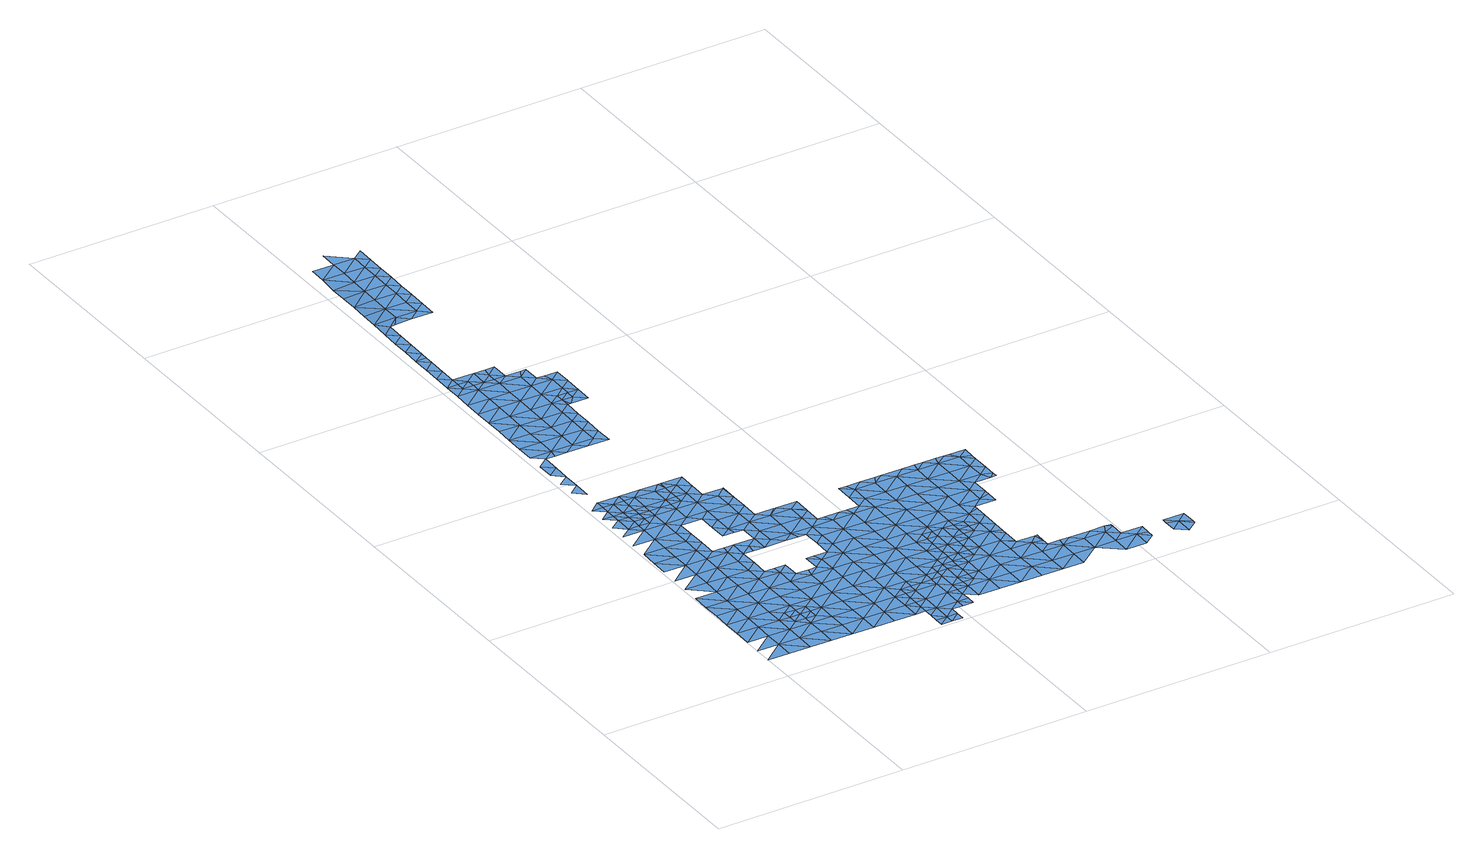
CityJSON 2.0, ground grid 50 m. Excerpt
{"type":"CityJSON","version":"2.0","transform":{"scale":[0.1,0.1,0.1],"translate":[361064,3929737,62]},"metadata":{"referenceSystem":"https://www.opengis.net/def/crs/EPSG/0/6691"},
"CityObjects":{
"waterbody1":{"type":"WaterBody","attributes":{"name":"9","class":"1140","function":"1","WaterBodyRiverFloodingRiskAttribute.description":"5","WaterBodyRiverFloodingRiskAttribute.rankOrg":"1","WaterBodyRiverFloodingRiskAttribute.adminType":"2","WaterBodyRiverFloodingRiskAttribute.scale":"L1"},"geometry":[{"type":"MultiSurface","lod":"1","boundaries":[[[0,1,2]],[[3,2,4]],[[5,6,7]],[[1,8,2]],[[6,4,7]],[[9,5,10]],[[5,7,10]],[[11,9,12]],[[13,11,12]],[[9,10,12]],[[2,8,14]],[[4,2,15]],[[7,4,15]],[[16,13,17]],[[2,14,15]],[[13,12,17]],[[10,7,18]],[[7,15,18]],[[16,17,19]],[[14,8,20]],[[10,18,21]],[[12,10,22]],[[23,19,24]],[[22,10,21]],[[17,12,22]],[[25,26,27]],[[18,15,28]],[[14,20,29]],[[23,24,25]],[[15,14,30]],[[31,32,18]],[[30,14,29]],[[18,28,31]],[[33,34,26]],[[21,18,32]],[[28,15,30]],[[17,22,35]],[[19,17,36]],[[36,17,35]],[[37,33,38]],[[39,28,30]],[[24,19,40]],[[33,26,38]],[[29,20,41]],[[22,21,42]],[[40,19,36]],[[21,32,42]],[[43,35,22]],[[25,24,44]],[[37,38,45]],[[42,32,46]],[[30,29,47]],[[39,30,48]],[[47,29,41]],[[49,22,42]],[[50,37,45]],[[50,51,52]],[[53,36,35]],[[24,40,44]],[[26,25,54]],[[46,55,42]],[[43,22,49]],[[56,30,47]],[[48,30,56]],[[57,51,58]],[[25,44,54]],[[38,59,45]],[[38,26,59]],[[53,35,43]],[[40,36,53]],[[60,47,41]],[[26,54,59]],[[61,42,55]],[[45,62,50]],[[63,48,64]],[[59,62,45]],[[48,56,64]],[[55,63,64]],[[65,58,51]],[[49,42,61]],[[44,40,66]],[[61,55,64]],[[40,53,66]],[[50,67,51]],[[60,41,68]],[[56,47,60]],[[51,69,65]],[[43,49,70]],[[70,49,61]],[[71,67,50]],[[72,53,43]],[[59,54,73]],[[71,50,62]],[[44,66,74]],[[54,44,75]],[[76,66,53]],[[64,56,77]],[[78,72,43]],[[59,79,62]],[[77,56,60]],[[75,44,74]],[[80,61,64]],[[78,43,70]],[[51,67,69]],[[72,76,53]],[[73,54,75]],[[59,73,79]],[[76,81,66]],[[79,82,62]],[[83,60,68]],[[62,82,71]],[[84,64,77]],[[85,70,61]],[[74,66,81]],[[75,86,73]],[[87,75,74]],[[88,89,90]],[[81,87,74]],[[91,67,71]],[[80,64,84]],[[88,69,89]],[[85,78,70]],[[92,77,60]],[[69,67,89]],[[91,71,82]],[[76,72,93]],[[94,72,78]],[[95,86,75]],[[96,90,89]],[[85,61,80]],[[68,97,83]],[[77,92,84]],[[95,75,87]],[[98,93,72]],[[99,67,91]],[[67,100,89]],[[101,96,89]],[[78,102,94]],[[60,83,92]],[[98,72,94]],[[84,103,80]],[[102,78,85]],[[99,100,67]],[[87,104,95]],[[100,101,89]],[[97,105,83]],[[87,106,104]],[[103,84,92]],[[107,85,80]],[[108,94,102]],[[91,109,99]],[[104,110,95]],[[111,80,103]],[[112,102,85]],[[113,114,115]],[[104,106,116]],[[117,101,100]],[[118,83,105]],[[80,111,107]],[[108,102,119]],[[115,120,113]],[[92,83,121]],[[112,119,102]],[[113,122,114]],[[104,116,110]],[[114,122,109]],[[99,123,100]],[[121,124,92]],[[124,111,103]],[[83,118,121]],[[85,107,112]],[[125,123,99]],[[103,92,124]],[[99,109,125]],[[117,100,126]],[[113,120,127]],[[128,129,105]],[[110,116,130]],[[131,130,116]],[[118,105,129]],[[109,122,125]],[[112,132,119]],[[133,127,110]],[[100,123,126]],[[127,134,113]],[[130,133,110]],[[135,136,118]],[[113,137,122]],[[138,119,132]],[[135,118,129]],[[139,140,111]],[[121,118,136]],[[134,137,113]],[[137,125,122]],[[141,138,132]],[[111,124,139]],[[133,134,127]],[[107,111,140]],[[142,124,121]],[[143,144,145]],[[146,142,121]],[[146,121,136]],[[145,126,143]],[[140,147,107]],[[148,133,130]],[[126,123,143]],[[112,107,147]],[[144,149,150]],[[151,143,123]],[[147,152,112]],[[141,132,153]],[[154,139,124]],[[144,143,149]],[[155,150,149]],[[130,131,148]],[[123,125,156]],[[157,124,142]],[[152,153,132]],[[133,158,134]],[[132,112,152]],[[125,137,156]],[[157,154,124]],[[149,159,155]],[[151,160,143]],[[161,140,139]],[[131,162,148]],[[143,160,149]],[[158,133,148]],[[137,134,163]],[[164,123,156]],[[165,163,134]],[[151,123,164]],[[157,142,166]],[[167,156,137]],[[154,161,139]],[[161,147,140]],[[163,167,137]],[[168,148,162]],[[152,169,153]],[[153,169,170]],[[134,158,165]],[[149,160,159]],[[166,171,157]],[[172,152,147]],[[167,173,156]],[[168,174,148]],[[175,151,164]],[[169,176,170]],[[177,158,148]],[[164,156,173]],[[168,170,176]],[[178,154,157]],[[173,175,164]],[[179,163,165]],[[177,165,158]],[[172,147,161]],[[178,157,171]],[[174,168,176]],[[180,181,152]],[[177,148,174]],[[182,161,154]],[[180,152,172]],[[175,173,183]],[[169,152,181]],[[169,184,176]],[[177,185,165]],[[179,165,186]],[[178,171,187]],[[188,182,154]],[[181,184,169]],[[188,154,178]],[[189,172,161]],[[176,184,174]],[[186,165,185]],[[190,177,174]],[[182,189,161]],[[189,180,172]],[[187,191,178]],[[192,193,194]],[[195,193,192]],[[196,188,178]],[[184,197,174]],[[198,195,192]],[[191,187,199]],[[191,196,178]],[[200,185,177]],[[201,181,180]],[[202,186,185]],[[200,177,190]],[[203,198,192]],[[190,174,197]],[[204,182,188]],[[205,184,181]],[[206,185,200]],[[201,180,189]],[[194,207,192]],[[208,203,192]],[[202,185,206]],[[204,188,196]],[[209,190,197]],[[210,189,182]],[[207,208,192]],[[205,181,201]],[[211,197,184]],[[205,212,184]],[[204,196,213]],[[194,214,207]],[[209,197,215]],[[210,182,204]],[[216,201,189]],[[211,215,197]],[[217,216,189]],[[213,218,204]],[[207,219,208]],[[217,189,210]],[[219,220,221]],[[222,205,201]],[[184,212,211]],[[221,208,219]],[[223,210,204]],[[218,213,224]],[[216,222,201]],[[214,225,207]],[[222,212,205]],[[211,226,215]],[[223,204,218]],[[227,228,224]],[[228,220,219]],[[227,220,228]],[[223,229,210]],[[230,217,210]],[[229,230,210]],[[231,211,212]],[[232,224,228]],[[233,226,211]],[[234,216,217]],[[235,234,217]],[[235,217,230]],[[236,231,212]],[[207,225,237]],[[236,212,222]],[[219,207,238]],[[231,233,211]],[[228,239,232]],[[240,222,216]],[[207,237,238]],[[228,219,241]],[[240,216,234]],[[228,241,239]],[[242,237,225]],[[219,238,241]],[[243,244,233]],[[245,240,234]],[[231,243,233]],[[240,246,222]],[[222,247,236]],[[246,247,222]],[[247,231,236]],[[248,249,244]],[[250,251,252]],[[250,239,251]],[[239,241,251]],[[242,225,253]],[[248,244,243]],[[238,237,242]],[[245,254,240]],[[255,243,231]],[[251,256,252]],[[257,256,258]],[[259,249,248]],[[257,252,256]],[[247,255,231]],[[241,238,260]],[[260,238,242]],[[254,261,240]],[[262,251,241]],[[243,263,248]],[[264,258,256]],[[248,265,259]],[[255,263,243]],[[266,242,253]],[[267,241,260]],[[268,256,251]],[[246,269,247]],[[246,240,269]],[[270,260,242]],[[262,241,267]],[[254,271,261]],[[264,256,272]],[[248,273,265]],[[240,261,269]],[[247,274,255]],[[248,263,273]],[[268,251,262]],[[271,275,261]],[[242,266,270]],[[272,256,268]],[[270,276,260]],[[260,277,267]],[[247,269,274]],[[274,278,255]],[[267,279,262]],[[280,265,273]],[[281,273,263]],[[282,268,262]],[[283,272,268]],[[284,272,283]],[[263,255,285]],[[286,282,262]],[[286,262,279]],[[277,260,276]],[[275,284,283]],[[269,261,287]],[[261,275,287]],[[279,267,277]],[[266,288,270]],[[255,278,285]],[[282,289,268]],[[280,273,290]],[[275,283,287]],[[291,292,269]],[[292,278,274]],[[281,263,285]],[[273,281,290]],[[283,268,293]],[[268,289,293]],[[269,287,291]],[[274,269,292]],[[294,287,283]],[[295,279,277]],[[266,296,288]],[[277,276,297]],[[298,297,276]],[[276,270,298]],[[283,293,294]],[[297,299,277]],[[287,300,291]],[[270,288,298]],[[301,287,294]],[[295,277,299]],[[285,278,302]],[[303,281,285]],[[304,290,281]],[[287,301,300]],[[278,292,302]],[[305,295,299]],[[306,288,296]],[[307,292,291]],[[303,285,302]],[[308,297,298]],[[309,291,300]],[[303,310,281]],[[306,298,288]],[[281,310,304]],[[292,307,302]],[[311,308,298]],[[312,303,302]],[[313,311,298]],[[291,309,307]],[[306,313,298]],[[309,300,314]],[[304,310,315]],[[312,302,307]],[[316,310,303]],[[312,317,303]],[[309,318,307]],[[309,314,319]],[[315,310,320]],[[309,319,318]],[[318,321,307]],[[322,311,313]],[[307,321,312]],[[316,303,317]],[[306,323,313]],[[320,310,316]],[[324,323,306]],[[324,306,325]],[[321,326,312]],[[327,317,312]],[[316,328,320]],[[313,323,322]],[[327,316,317]],[[329,326,321]],[[330,328,316]],[[327,312,326]],[[327,331,316]],[[322,323,332]],[[323,324,333]],[[324,325,334]],[[335,326,329]],[[330,316,331]],[[323,336,332]],[[337,335,329]],[[336,323,333]],[[335,338,326]],[[325,339,334]],[[333,324,334]],[[327,326,338]],[[340,330,331]],[[332,336,341]],[[342,331,327]],[[338,342,327]],[[334,339,343]],[[340,331,344]],[[345,331,342]],[[333,334,346]],[[331,345,344]],[[347,334,343]],[[334,347,346]],[[348,349,350]],[[349,351,350]],[[352,348,350]],[[353,350,351]],[[354,352,350]],[[355,350,353]],[[354,350,355]]]}]},
"waterbody2":{"type":"WaterBody","attributes":{"name":"9","class":"1140","function":"1","WaterBodyRiverFloodingRiskAttribute.description":"5","WaterBodyRiverFloodingRiskAttribute.rankOrg":"2","WaterBodyRiverFloodingRiskAttribute.adminType":"2","WaterBodyRiverFloodingRiskAttribute.scale":"L1"},"geometry":[{"type":"MultiSurface","lod":"1","boundaries":[[[55,46,356]],[[28,39,356]],[[39,63,356]],[[63,39,48]],[[55,356,63]],[[32,31,46]],[[46,31,356]],[[31,28,356]]]}]},
"waterbody3":{"type":"WaterBody","attributes":{"name":"9","class":"1140","function":"1","WaterBodyRiverFloodingRiskAttribute.description":"5","WaterBodyRiverFloodingRiskAttribute.rankOrg":"2","WaterBodyRiverFloodingRiskAttribute.adminType":"2","WaterBodyRiverFloodingRiskAttribute.scale":"L1"},"geometry":[{"type":"MultiSurface","lod":"1","boundaries":[[[58,357,358]],[[357,359,360]],[[359,361,360]],[[58,362,357]],[[363,364,365]],[[58,65,362]],[[363,365,361]],[[366,357,362]],[[65,88,362]],[[362,88,366]],[[65,69,88]],[[90,366,88]],[[367,368,369]],[[370,371,369]],[[372,373,370]],[[374,373,372]],[[372,375,374]],[[376,377,378]],[[376,378,375]],[[379,380,377]],[[376,375,381]],[[379,377,376]],[[379,382,380]],[[382,383,380]],[[383,384,385]],[[376,381,386]],[[385,380,383]],[[387,379,376]],[[388,389,384]],[[390,376,386]],[[390,387,376]],[[387,382,379]],[[391,384,383]],[[389,392,393]],[[394,383,382]],[[384,391,388]],[[390,386,395]],[[396,391,383]],[[392,389,388]],[[394,382,387]],[[397,398,399]],[[398,393,400]],[[401,402,397]],[[403,401,397]],[[403,397,399]],[[396,383,394]],[[404,388,391]],[[393,392,400]],[[390,405,387]],[[399,398,400]],[[390,395,406]],[[407,404,391]],[[407,391,396]],[[388,404,392]],[[387,408,394]],[[409,402,410]],[[402,401,410]],[[411,399,400]],[[412,406,395]],[[405,408,387]],[[410,413,409]],[[409,413,414]],[[390,406,405]],[[392,415,400]],[[394,416,396]],[[417,411,400]],[[408,416,394]],[[414,418,419]],[[420,414,413]],[[415,392,404]],[[396,421,407]],[[412,422,406]],[[414,420,418]],[[406,422,405]],[[416,421,396]],[[418,423,419]],[[419,423,424]],[[425,404,407]],[[426,400,415]],[[417,400,426]],[[422,427,405]],[[405,427,408]],[[424,428,429]],[[430,415,404]],[[428,424,423]],[[431,417,426]],[[408,432,416]],[[433,434,429]],[[430,426,415]],[[428,433,429]],[[407,421,425]],[[408,427,432]],[[435,431,426]],[[432,436,416]],[[416,436,421]],[[404,425,430]],[[437,435,426]],[[433,438,434]],[[436,439,421]],[[439,440,421]],[[421,440,425]],[[437,426,430]],[[441,442,443]],[[444,438,433]],[[443,434,441]],[[440,445,425]],[[446,430,425]],[[441,434,438]],[[447,437,430]],[[444,448,438]],[[435,437,449]],[[450,445,440]],[[446,447,430]],[[442,441,451]],[[452,442,453]],[[425,445,446]],[[453,442,451]],[[449,437,454]],[[437,447,454]],[[455,452,453]],[[456,457,455]],[[438,458,441]],[[450,459,445]],[[446,460,447]],[[438,448,458]],[[461,451,441]],[[445,462,446]],[[455,453,456]],[[457,463,464]],[[465,458,448]],[[445,459,462]],[[466,460,446]],[[467,463,457]],[[468,453,451]],[[467,457,456]],[[441,458,469]],[[446,462,466]],[[441,469,461]],[[465,470,458]],[[458,470,469]],[[468,471,453]],[[451,461,468]],[[456,453,471]],[[470,472,469]],[[469,472,461]],[[471,473,456]],[[467,456,473]],[[467,474,463]],[[475,468,461]],[[472,475,461]],[[473,474,467]],[[476,471,468]],[[477,463,474]],[[476,468,475]],[[478,473,471]],[[476,478,471]],[[479,474,473]],[[478,479,473]],[[479,480,474]]]}]},
"waterbody4":{"type":"WaterBody","attributes":{"name":"9","class":"1140","function":"1","WaterBodyRiverFloodingRiskAttribute.description":"5","WaterBodyRiverFloodingRiskAttribute.rankOrg":"1","WaterBodyRiverFloodingRiskAttribute.adminType":"2","WaterBodyRiverFloodingRiskAttribute.scale":"L1"},"geometry":[{"type":"MultiSurface","lod":"1","boundaries":[[[361,481,363]],[[363,481,364]],[[482,364,481]],[[359,366,483]],[[481,361,483]],[[484,483,90]],[[485,482,481]],[[483,366,90]],[[486,485,481]],[[481,483,486]],[[484,486,483]],[[483,361,359]],[[357,366,359]]]}]},
"waterbody5":{"type":"WaterBody","attributes":{"name":"9","class":"1140","function":"1","WaterBodyRiverFloodingRiskAttribute.description":"5","WaterBodyRiverFloodingRiskAttribute.rankOrg":"2","WaterBodyRiverFloodingRiskAttribute.adminType":"2","WaterBodyRiverFloodingRiskAttribute.scale":"L1"},"geometry":[{"type":"MultiSurface","lod":"1","boundaries":[[[90,96,484]],[[485,486,487]],[[488,487,486]],[[486,484,488]],[[489,482,487]],[[489,487,490]],[[491,490,487]],[[144,490,491]],[[490,144,150]],[[150,492,490]],[[145,144,491]],[[487,488,491]],[[489,490,492]],[[482,485,487]],[[117,491,101]],[[492,150,155]],[[491,126,145]],[[117,126,491]],[[96,101,488]],[[491,488,101]],[[484,96,488]]]}]},
"waterbody6":{"type":"WaterBody","attributes":{"name":"9","class":"1140","function":"1","WaterBodyRiverFloodingRiskAttribute.description":"5","WaterBodyRiverFloodingRiskAttribute.rankOrg":"2","WaterBodyRiverFloodingRiskAttribute.adminType":"2","WaterBodyRiverFloodingRiskAttribute.scale":"L1"},"geometry":[{"type":"MultiSurface","lod":"1","boundaries":[[[493,494,495]],[[495,496,493]],[[495,497,498]],[[499,497,495]],[[128,497,499]],[[129,128,499]],[[500,129,499]],[[135,129,500]],[[136,135,500]],[[494,501,495]],[[502,501,503]],[[221,220,504]],[[494,493,505]],[[220,506,504]],[[227,506,220]],[[227,213,506]],[[224,213,227]],[[196,191,213]],[[208,221,504]],[[506,199,504]],[[213,191,506]],[[498,496,495]],[[507,193,502]],[[508,502,193]],[[502,508,499]],[[495,501,499]],[[142,146,509]],[[146,136,509]],[[508,500,499]],[[503,510,502]],[[508,511,500]],[[199,187,511]],[[191,199,506]],[[501,502,499]],[[187,171,511]],[[171,509,511]],[[171,166,509]],[[166,142,509]],[[511,509,500]],[[509,136,500]],[[203,208,504]],[[504,198,203]],[[199,198,504]],[[199,511,198]],[[198,511,508]],[[195,198,508]],[[510,507,502]],[[195,508,193]]]}]},
"waterbody7":{"type":"WaterBody","attributes":{"name":"9","class":"1140","function":"1","WaterBodyRiverFloodingRiskAttribute.description":"5","WaterBodyRiverFloodingRiskAttribute.rankOrg":"1","WaterBodyRiverFloodingRiskAttribute.adminType":"2","WaterBodyRiverFloodingRiskAttribute.scale":"L1"},"geometry":[{"type":"MultiSurface","lod":"1","boundaries":[[[512,513,417]],[[514,515,435]],[[515,514,516]],[[411,417,513]],[[513,399,411]],[[512,417,515]],[[401,513,512]],[[512,515,516]],[[431,435,515]],[[515,417,431]],[[403,513,401]],[[513,403,399]]]}]},
"waterbody8":{"type":"WaterBody","attributes":{"name":"9","class":"1140","function":"1","WaterBodyRiverFloodingRiskAttribute.description":"5","WaterBodyRiverFloodingRiskAttribute.rankOrg":"1","WaterBodyRiverFloodingRiskAttribute.adminType":"2","WaterBodyRiverFloodingRiskAttribute.scale":"L1"},"geometry":[{"type":"MultiSurface","lod":"1","boundaries":[[[517,518,459]],[[439,519,517]],[[518,517,519]],[[517,459,450]],[[450,439,517]],[[439,450,440]],[[519,439,436]]]}]},
"waterbody9":{"type":"WaterBody","attributes":{"name":"9","class":"1140","function":"1","WaterBodyRiverFloodingRiskAttribute.description":"5","WaterBodyRiverFloodingRiskAttribute.rankOrg":"2","WaterBodyRiverFloodingRiskAttribute.adminType":"2","WaterBodyRiverFloodingRiskAttribute.scale":"L1"},"geometry":[{"type":"MultiSurface","lod":"1","boundaries":[[[264,272,520]],[[250,252,521]],[[521,252,522]],[[521,522,223]],[[522,230,229]],[[523,230,522]],[[235,230,523]],[[520,272,284]],[[271,254,520]],[[258,520,254]],[[258,264,520]],[[258,254,523]],[[522,258,523]],[[523,254,245]],[[521,223,218]],[[257,258,522]],[[232,239,521]],[[224,232,521]],[[252,257,522]],[[521,218,224]],[[229,223,522]],[[521,239,250]],[[284,271,520]],[[245,235,523]],[[245,234,235]],[[271,284,275]]]}]}
},
"vertices":[
[1,85,9],[58,84,9],[58,131,9],[2,132,9],[59,177,9],[3,224,9],[3,178,9],[60,223,9],[114,84,9],[4,270,9],[61,269,9],[5,316,9],[61,316,9],[5,363,9],[115,130,9],[116,176,9],[6,409,9],[62,362,9],[117,222,9],[63,408,9],[171,83,9],[117,268,9],[118,315,9],[7,455,9],[64,454,9],[64,500,9],[65,547,9],[8,501,9],[145,199,9],[172,129,9],[173,175,9],[145,222,9],[145,245,9],[9,594,9],[8,548,9],[119,361,9],[119,407,9],[10,640,9],[66,593,9],[173,198,9],[120,453,9],[228,82,9],[174,268,9],[175,360,9],[121,500,9],[66,639,9],[174,244,9],[229,128,9],[201,198,9],[175,314,9],[67,685,9],[68,731,9],[10,686,9],[176,406,9],[122,546,9],[202,244,9],[229,174,9],[11,732,9],[40,755,9],[122,592,9],[285,127,9],[231,267,9],[123,638,9],[202,221,9],[230,220,9],[68,755,9],[177,452,9],[125,731,9],[285,81,9],[97,754,9],[231,313,9],[124,684,9],[233,405,9],[150,568,9],[178,499,9],[178,545,9],[205,429,9],[286,173,9],[232,359,9],[151,615,9],[287,266,9],[206,475,9],[152,661,9],[342,126,9],[287,220,9],[288,312,9],[182,568,9],[206,521,9],[97,777,9],[125,777,9],[97,800,9],[152,707,9],[343,172,9],[232,428,9],[261,382,9],[207,568,9],[126,800,9],[341,80,9],[262,428,9],[181,730,9],[182,776,9],[154,799,9],[289,358,9],[343,219,9],[235,544,9],[398,79,9],[232,521,9],[345,311,9],[295,381,9],[209,706,9],[264,567,9],[344,265,9],[346,357,9],[236,636,9],[208,660,9],[208,614,9],[263,520,9],[182,799,9],[399,125,9],[318,381,9],[239,613,9],[399,172,9],[237,683,9],[239,775,9],[400,218,9],[238,729,9],[211,799,9],[264,613,9],[426,79,9],[427,102,9],[292,543,9],[320,520,9],[346,404,9],[292,589,9],[293,636,9],[427,125,9],[427,148,9],[294,682,9],[318,427,9],[401,264,9],[401,310,9],[338,427,9],[428,194,9],[239,821,9],[211,845,9],[211,822,9],[428,171,9],[402,356,9],[348,542,9],[240,867,9],[212,868,9],[267,798,9],[403,403,9],[375,426,9],[457,263,9],[212,891,9],[295,728,9],[457,217,9],[349,588,9],[269,890,9],[268,844,9],[458,309,9],[354,519,9],[322,658,9],[295,774,9],[350,635,9],[456,194,9],[323,704,9],[376,519,9],[404,449,9],[376,472,9],[485,193,9],[459,356,9],[323,751,9],[405,541,9],[322,797,9],[404,495,9],[406,588,9],[513,216,9],[374,657,9],[460,402,9],[460,448,9],[515,309,9],[324,797,9],[461,494,9],[407,634,9],[379,657,9],[513,193,9],[514,262,9],[516,355,9],[434,564,9],[542,216,9],[569,123,9],[540,100,9],[568,77,9],[540,123,9],[542,239,9],[462,540,9],[541,146,9],[541,193,9],[435,610,9],[516,401,9],[435,656,9],[569,146,9],[571,261,9],[517,447,9],[435,615,9],[625,122,9],[597,145,9],[453,564,9],[572,308,9],[518,540,9],[518,493,9],[570,238,9],[625,76,9],[490,563,9],[573,400,9],[572,354,9],[599,261,9],[626,168,9],[598,192,9],[598,169,9],[574,446,9],[600,284,9],[599,238,9],[681,75,9],[513,563,9],[598,215,9],[627,214,9],[600,307,9],[600,330,9],[575,539,9],[627,237,9],[547,562,9],[601,377,9],[601,353,9],[574,492,9],[682,121,9],[683,167,9],[656,237,9],[630,399,9],[684,213,9],[739,120,9],[576,585,9],[548,608,9],[629,376,9],[630,445,9],[631,492,9],[577,631,9],[549,655,9],[656,260,9],[684,260,9],[656,283,9],[738,74,9],[658,376,9],[632,538,9],[685,306,9],[657,306,9],[657,329,9],[568,654,9],[739,166,9],[686,398,9],[741,259,9],[633,584,9],[685,329,9],[605,654,9],[795,73,9],[740,213,9],[742,305,9],[687,445,9],[795,119,9],[686,375,9],[714,329,9],[633,630,9],[688,491,9],[714,375,9],[796,165,9],[797,212,9],[689,537,9],[769,235,9],[646,653,9],[690,629,9],[770,281,9],[742,351,9],[714,352,9],[689,583,9],[769,241,9],[743,397,9],[852,118,9],[770,297,9],[662,653,9],[744,444,9],[744,490,9],[770,328,9],[771,374,9],[819,234,9],[851,72,9],[825,188,9],[853,165,9],[825,206,9],[772,420,9],[772,410,9],[745,536,9],[746,582,9],[719,652,9],[826,234,9],[909,117,9],[801,489,9],[858,188,9],[800,443,9],[747,628,9],[882,187,9],[802,535,9],[910,164,9],[828,419,9],[752,652,9],[803,628,9],[803,581,9],[829,465,9],[829,450,9],[775,651,9],[830,512,9],[938,186,9],[966,163,9],[966,117,9],[965,70,9],[859,534,9],[859,581,9],[809,651,9],[872,511,9],[832,650,9],[860,627,9],[978,186,9],[994,139,9],[1022,116,9],[887,525,9],[995,177,9],[887,511,9],[887,557,9],[1021,70,9],[846,650,9],[995,185,9],[888,603,9],[1050,92,9],[889,649,9],[888,619,9],[1051,138,9],[1050,110,9],[1107,123,9],[1107,91,9],[1136,114,9],[1135,68,9],[1108,138,9],[1164,90,9],[1164,137,9],[1164,99,9],
[173,221,9],
[41,801,9],[12,779,9],[41,824,9],[13,825,9],[41,847,9],[69,778,9],[42,871,9],[42,894,9],[13,871,9],[69,801,9],[15,963,9],[43,940,9],[43,986,9],[44,1032,9],[15,1010,9],[45,1079,9],[16,1056,9],[17,1102,9],[46,1125,9],[74,1147,9],[18,1195,9],[18,1148,9],[75,1194,9],[19,1241,9],[70,1124,9],[76,1240,9],[76,1286,9],[20,1333,9],[20,1287,9],[102,1124,9],[132,1193,9],[78,1379,9],[21,1379,9],[131,1147,9],[77,1332,9],[79,1425,9],[22,1426,9],[132,1239,9],[159,1123,9],[133,1285,9],[23,1518,9],[23,1472,9],[51,1494,9],[79,1471,9],[52,1541,9],[24,1564,9],[52,1518,9],[135,1378,9],[188,1192,9],[188,1146,9],[134,1331,9],[189,1238,9],[25,1610,9],[53,1587,9],[80,1494,9],[216,1122,9],[53,1633,9],[25,1657,9],[135,1424,9],[190,1284,9],[108,1494,9],[54,1679,9],[26,1703,9],[54,1658,9],[191,1331,9],[216,1168,9],[55,1726,9],[27,1749,9],[191,1377,9],[136,1470,9],[217,1215,9],[56,1772,9],[28,1795,9],[192,1423,9],[136,1493,9],[218,1261,9],[56,1818,11],[28,1842,12],[165,1493,9],[219,1307,9],[193,1469,9],[85,1841,15],[219,1330,9],[219,1353,9],[86,1887,15],[30,1934,12],[29,1888,12],[68,1818,12],[248,1376,9],[249,1422,9],[221,1446,9],[113,1817,15],[206,1492,9],[248,1353,9],[86,1933,15],[31,1980,12],[87,1979,15],[221,1492,9],[31,2026,12],[88,2026,15],[32,2073,15],[142,1840,15],[276,1352,9],[242,1445,9],[143,1932,15],[277,1399,9],[89,2118,15],[33,2119,15],[170,1816,15],[277,1445,9],[89,2072,15],[144,1978,15],[142,1886,15],[170,1862,15],[145,2025,15],[171,1909,15],[145,2071,15],[146,2117,15],[172,1955,15],[173,2001,15],[90,2164,15],[173,2047,15],[174,2094,15],[175,2140,15],
[70,870,9],[99,893,9],[69,824,9],[98,823,9],[98,870,9],[98,847,9],
[127,869,9],[126,823,9],[155,892,9],[183,868,9],[183,822,9],[204,891,9],
[454,9,9],[482,32,9],[454,32,9],[425,9,9],[426,56,9],[426,33,9],[455,78,9],[455,125,9],[483,55,9],[511,77,9],[511,54,9],[569,169,9],[482,9,9],[570,215,9],[540,77,9],[512,124,9],[456,171,9],[539,54,9],[513,170,9],
[109,1540,9],[80,1517,9],[165,1539,9],[137,1516,9],[140,1539,9],
[247,1330,9],[275,1306,9],[227,1307,9],
[686,352,9],[628,261,9],[628,307,9],[629,353,9]
]}
